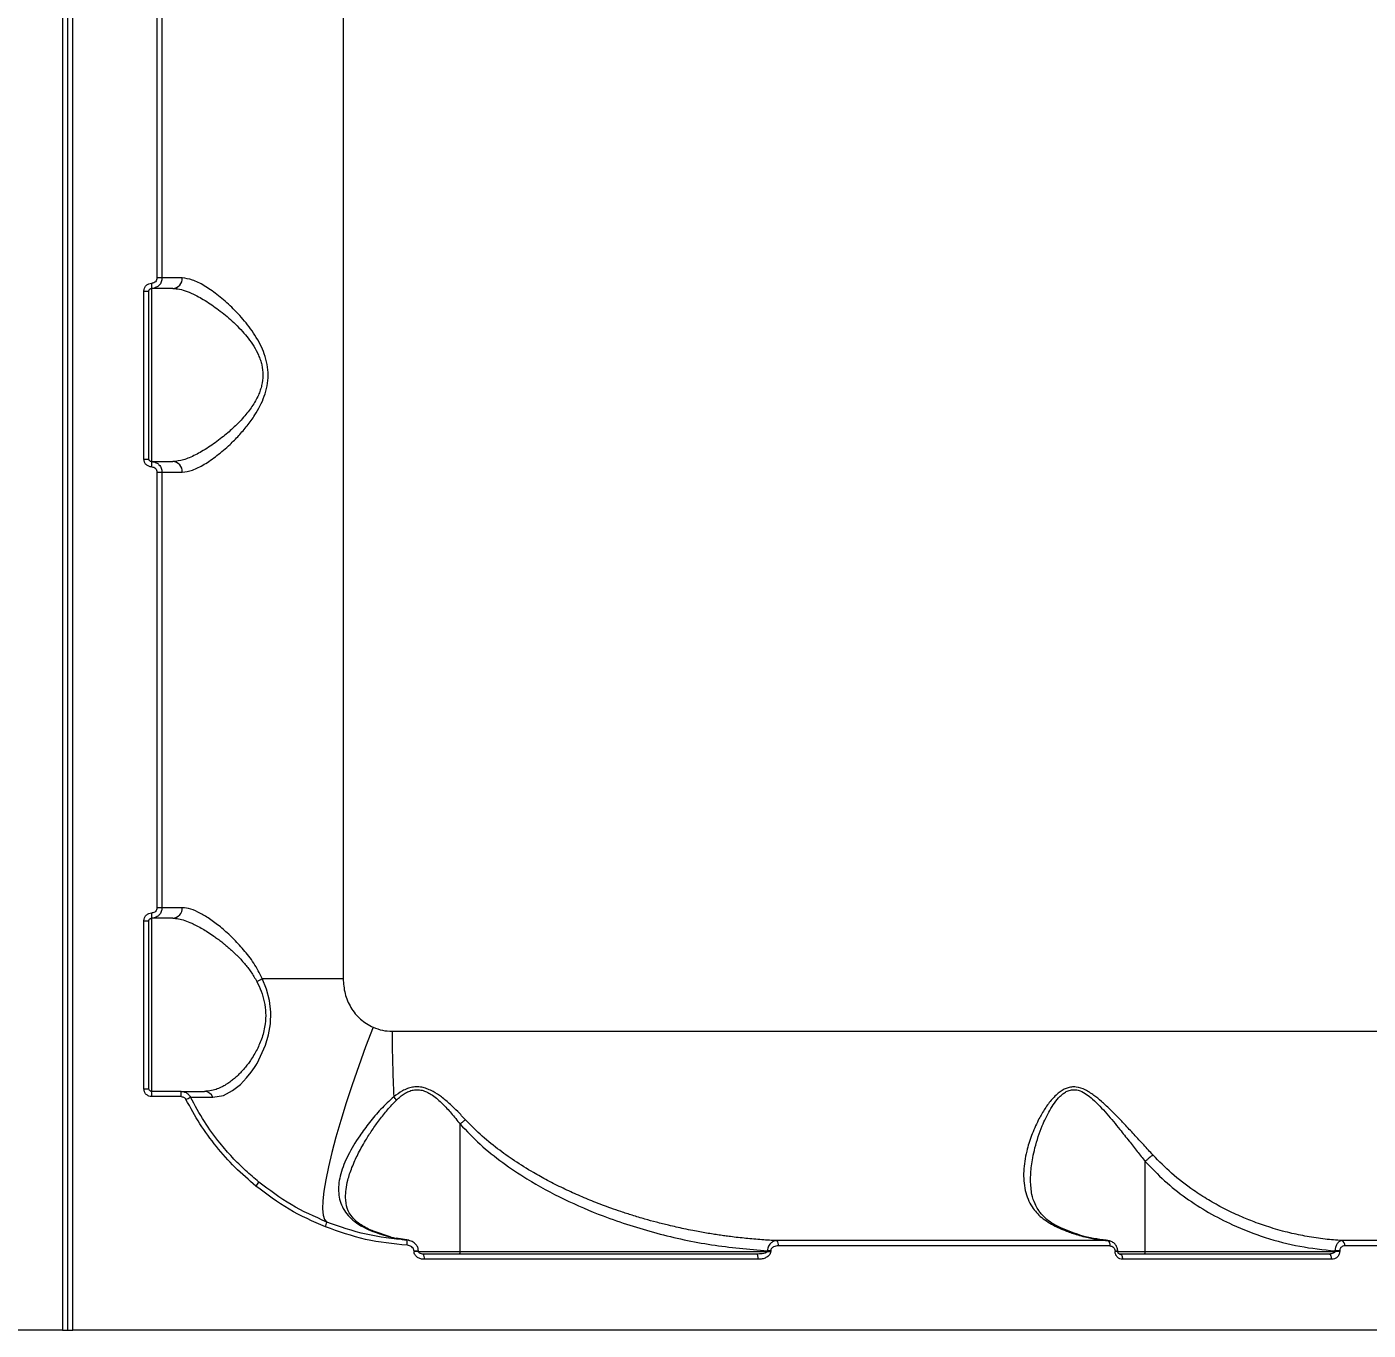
# Model space of a CAD drawing. Header units: millimetres. Extents: x -8045 to 6871, y -5915 to 5473.
# Drawn here: x -1934.6 to -1679, y -428.2 to -179.8 of the extents above; entities that cross this region are included whole.
import ezdxf

# ---------------------------------------------------------------- set-up
doc = ezdxf.new("R2010")
doc.units = ezdxf.units.MM
for name, color, linetype in [('DIKOM_ОБЪЕКТ', 7, 'Continuous'), ('DIKOM_РАЗМЕР_ЗОНА', 7, 'Continuous'), ('DIKOM_РАЗМЕР_ОБЪЕКТА', 7, 'Continuous')]:
    doc.layers.add(name, color=color, linetype=linetype)
doc.styles.add('style1', font='arial.ttf', dxfattribs={"width": 0.8})
doc.dimstyles.new('1-50', dxfattribs={"dimtxt": 300, "dimasz": 200, "dimexe": 100, "dimexo": 0, "dimgap": 100, "dimtad": 1, "dimtxsty": 'style1', "dimcen": 200, "dimclrd": 7, "dimclre": 7, "dimclrt": 7, "dimadec": 1, "dimazin": 2, "dimtfac": 1, "dimtmove": 0, "dimatfit": 2, "dimfxl": 0, "dimlwd": 25, "dimlwe": 18, "dimarcsym": 0})

# ---------------------------------------------------------------- blocks, each defined once
blk = doc.blocks.new('*D9')
at = {"layer": 'Defpoints', "color": 0, "linetype": 'Continuous', "transparency": 16777216}
for p in [(5663.54, -234.65), (-5019.6, -1388.73), (5663.54, -4701.47)]:
    blk.add_point(p, dxfattribs=at)
at = {"layer": 'DIKOM_РАЗМЕР_ОБЪЕКТА', "color": 7, "linetype": 'Continuous', "lineweight": 18, "transparency": 16777216}
for p, q in [((5663.54, -234.65), (5663.54, -4801.47)), ((-5019.6, -1388.73), (-5019.6, -4801.47))]:
    blk.add_line(p, q, dxfattribs=at)
at = {"layer": 'DIKOM_РАЗМЕР_ОБЪЕКТА', "color": 7, "linetype": 'Continuous', "lineweight": 25, "transparency": 16777216}
blk.add_line((-4819.6, -4701.47), (5463.54, -4701.47), dxfattribs=at)
at = {"layer": 'DIKOM_РАЗМЕР_ОБЪЕКТА', "color": 7, "linetype": 'Continuous', "transparency": 16777216}
for points in [[(-4819.6, -4668.14), (-4819.6, -4734.8), (-5019.6, -4701.47)], [(5463.54, -4668.14), (5463.54, -4734.8), (5663.54, -4701.47)]]:
    blk.add_solid(points, dxfattribs=at)
at = {"layer": 'DIKOM_РАЗМЕР_ОБЪЕКТА', "color": 7, "linetype": 'Continuous', "lineweight": 15, "transparency": 16777216, "insert": (-74.37, -4448.3), "char_height": 300, "attachment_point": 5, "style": 'style1'}
blk.add_mtext('10700', dxfattribs=at)
blk = doc.blocks.new('*D10')
at = {"layer": 'Defpoints', "color": 0, "linetype": 'Continuous', "transparency": 16777216}
for p in [(-1653.81, 3474.95), (-5616.46, -3083.4), (491.01, -3083.4)]:
    blk.add_point(p, dxfattribs=at)
at = {"layer": 'DIKOM_РАЗМЕР_ОБЪЕКТА', "color": 7, "linetype": 'Continuous', "lineweight": 18, "transparency": 16777216}
for p, q in [((-1653.81, 3474.95), (-5716.46, 3474.95)), ((491.01, -3083.4), (-5716.46, -3083.4))]:
    blk.add_line(p, q, dxfattribs=at)
at = {"layer": 'DIKOM_РАЗМЕР_ОБЪЕКТА', "color": 7, "linetype": 'Continuous', "lineweight": 25, "transparency": 16777216}
blk.add_line((-5616.46, 3274.95), (-5616.46, -2883.4), dxfattribs=at)
at = {"layer": 'DIKOM_РАЗМЕР_ОБЪЕКТА', "color": 7, "linetype": 'Continuous', "transparency": 16777216}
for points in [[(-5649.79, 3274.95), (-5583.12, 3274.95), (-5616.46, 3474.95)], [(-5649.79, -2883.4), (-5583.12, -2883.4), (-5616.46, -3083.4)]]:
    blk.add_solid(points, dxfattribs=at)
at = {"layer": 'DIKOM_РАЗМЕР_ОБЪЕКТА', "color": 7, "linetype": 'Continuous', "lineweight": 15, "transparency": 16777216, "insert": (-5869.63, -1326.86), "char_height": 300, "attachment_point": 5, "rotation": 90, "style": 'style1'}
blk.add_mtext('6550', dxfattribs=at)
blk = doc.blocks.new('*D11')
at = {"layer": 'Defpoints', "color": 0, "transparency": 16777216}
for p in [(6870.85, -184.65), (-7019.6, -1388.73), (-7019.6, -5814.65)]:
    blk.add_point(p, dxfattribs=at)
at = {"layer": 'DIKOM_РАЗМЕР_ЗОНА', "color": 7, "lineweight": 18, "transparency": 16777216}
for p, q in [((6870.85, -184.65), (6870.85, -5914.65)), ((-7019.6, -1388.73), (-7019.6, -5914.65))]:
    blk.add_line(p, q, dxfattribs=at)
at = {"layer": 'DIKOM_РАЗМЕР_ЗОНА', "color": 7, "lineweight": 25, "transparency": 16777216}
blk.add_line((6670.85, -5814.65), (-6819.6, -5814.65), dxfattribs=at)
at = {"layer": 'DIKOM_РАЗМЕР_ЗОНА', "color": 7, "transparency": 16777216}
for points in [[(-6819.6, -5781.31), (-6819.6, -5847.98), (-7019.6, -5814.65)], [(6670.85, -5781.31), (6670.85, -5847.98), (6870.85, -5814.65)]]:
    blk.add_solid(points, dxfattribs=at)
at = {"layer": 'DIKOM_РАЗМЕР_ЗОНА', "color": 7, "transparency": 16777216, "insert": (-74.37, -5561.37), "char_height": 300, "attachment_point": 5, "style": 'style1'}
blk.add_mtext('13900', dxfattribs=at)
blk = doc.blocks.new('*D12')
at = {"layer": 'Defpoints', "color": 0, "transparency": 16777216}
for p in [(-2189.61, 5472.65), (-7595.21, -5084.97), (-495.58, -5084.97)]:
    blk.add_point(p, dxfattribs=at)
at = {"layer": 'DIKOM_РАЗМЕР_ЗОНА', "color": 7, "lineweight": 18, "transparency": 16777216}
for p, q in [((-2189.61, 5472.65), (-7695.21, 5472.65)), ((-495.58, -5084.97), (-7695.21, -5084.97))]:
    blk.add_line(p, q, dxfattribs=at)
at = {"layer": 'DIKOM_РАЗМЕР_ЗОНА', "color": 7, "lineweight": 25, "transparency": 16777216}
blk.add_line((-7595.21, 5272.65), (-7595.21, -4884.97), dxfattribs=at)
at = {"layer": 'DIKOM_РАЗМЕР_ЗОНА', "color": 7, "transparency": 16777216}
for points in [[(-7628.55, 5272.65), (-7561.88, 5272.65), (-7595.21, 5472.65)], [(-7628.55, -4884.97), (-7561.88, -4884.97), (-7595.21, -5084.97)]]:
    blk.add_solid(points, dxfattribs=at)
at = {"layer": 'DIKOM_РАЗМЕР_ЗОНА', "color": 7, "transparency": 16777216, "insert": (-7848.38, -1452.59), "char_height": 300, "attachment_point": 5, "rotation": 90, "style": 'style1'}
blk.add_mtext('10550', dxfattribs=at)

msp = doc.modelspace()

# ---------------------------------------------------------------- linework, layer by layer
at = {"layer": 'DIKOM_ОБЪЕКТ', "color": 7, "linetype": 'Continuous', "lineweight": 15}
for p, q in [((-1927.815, 55.843), (-1927.815, -428.157)), ((-1926.813, 55.843), (-1926.813, -428.157)), ((-1925.811, -428.157), (-1925.811, 55.843)), ((-1874.311, -11.157), (-1874.311, -361.157)), ((-1909.772, -227.657), (-1909.772, -144.657)), ((-1908.813, -227.657), (-1908.813, -144.657)), ((-1910.813, -229.657), (-1910.813, -262.657)), ((-1908.813, -227.657), (-1909.772, -227.657)), ((-1904.955, -227.657), (-1908.813, -227.657)), ((-1912.278, -262.157), (-1912.278, -230.157)), ((-1912.278, -230.157), (-1911.313, -230.157)), ((-1911.313, -262.157), (-1911.313, -230.157)), ((-1912.278, -262.157), (-1911.313, -262.157)), ((-1909.772, -347.657), (-1909.772, -264.657)), ((-1909.772, -264.657), (-1908.813, -264.657)), ((-1908.813, -264.657), (-1904.955, -264.657)), ((-1908.813, -347.657), (-1908.813, -264.657)), ((-1912.278, -382.157), (-1912.278, -350.157)), ((-1912.278, -350.157), (-1911.313, -350.157)), ((-1911.313, -382.157), (-1911.313, -350.157)), ((-1910.813, -349.657), (-1910.813, -382.657)), ((-1908.813, -347.657), (-1909.772, -347.657)), ((-1904.955, -347.657), (-1908.813, -347.657)), ((-1889.719, -361.157), (-1874.311, -361.157)), ((-1864.965, -371.207), (-1544.813, -371.207)), ((-1912.278, -382.157), (-1911.313, -382.157)), ((-1905.2, -382.657), (-1910.813, -382.657)), ((-1905.148, -383.657), (-1910.775, -383.657)), ((-1852.001, -413.157), (-1852.001, -388.909)), ((-1721.46, -395.997), (-1721.459, -395.994)), ((-1721.46, -413.157), (-1721.46, -395.997)), ((-1868.694, -409.271), (-1869.07, -409.171)), ((-1865.143, -410.418), (-1868.733, -409.232)), ((-1861.765, -411.021), (-1864.176, -410.607)), ((-1861.751, -411.094), (-1862.182, -410.996)), ((-1728.618, -411.1), (-1791.657, -411.1)), ((-1728.618, -411.1), (-1728.232, -411.189)), ((-1618.146, -411.1), (-1683.977, -411.1)), ((-1860.794, -413.07), (-1860.794, -413.157)), ((-1860.794, -413.07), (-1859.951, -413.07)), ((-1859.951, -413.157), (-1860.794, -413.157)), ((-1859.951, -413.157), (-1859.951, -413.07)), ((-1859.951, -413.157), (-1852.001, -413.157)), ((-1852.001, -413.157), (-1793.471, -413.157)), ((-1793.471, -413.035), (-1793.471, -413.157)), ((-1792.832, -413.035), (-1793.471, -413.035)), ((-1793.471, -413.157), (-1792.832, -413.157)), ((-1792.832, -413.035), (-1792.832, -413.157)), ((-1728.18, -412.097), (-1791.358, -412.097)), ((-1727.207, -413.124), (-1727.207, -413.157)), ((-1726.683, -413.124), (-1727.207, -413.124)), ((-1726.683, -413.157), (-1727.207, -413.157)), ((-1726.683, -413.157), (-1726.683, -413.124)), ((-1726.683, -413.157), (-1721.46, -413.157)), ((-1721.46, -413.157), (-1685.306, -413.157)), ((-1685.306, -413.054), (-1685.306, -413.157)), ((-1684.406, -413.054), (-1685.306, -413.054)), ((-1684.406, -413.157), (-1685.306, -413.157)), ((-1684.406, -413.054), (-1684.406, -413.157)), ((-1617.463, -412.097), (-1683.44, -412.097)), ((-1795.199, -414.657), (-1858.838, -414.657)), ((-1685.928, -414.657), (-1725.791, -414.657)), ((-1927.815, -428.157), (-2346.813, -428.157)), ((-1927.815, -428.157), (-1927.313, -428.157)), ((-1927.313, -428.157), (-1926.813, -428.157)), ((-1926.813, -428.157), (-1926.313, -428.157)), ((-1926.313, -428.157), (-1925.811, -428.157)), ((-1506.813, -428.157), (-1925.811, -428.157))]:
    msp.add_line(p, q, dxfattribs=at)
at = {"layer": 'DIKOM_ОБЪЕКТ', "color": 7, "linetype": 'Continuous', "lineweight": 15, "flags": 128}
for points in [[(-1899.125, -383.782), (-1897.121, -383.415), (-1895.368, -382.511), (-1893.879, -381.331), (-1892.693, -380.103), (-1891.8, -378.986), (-1891.181, -378.095), (-1890.818, -377.519), (-1890.727, -377.368), (-1890.704, -377.329), (-1890.698, -377.318), (-1890.696, -377.315), (-1890.696, -377.314), (-1890.696, -377.314), (-1890.695, -377.314), (-1890.695, -377.314), (-1890.695, -377.314), (-1890.695, -377.314), (-1890.695, -377.314), (-1889.079, -373.874), (-1888.497, -371.892), (-1888.149, -369.775), (-1888.095, -367.568), (-1888.361, -365.355), (-1888.924, -363.197), (-1889.719, -361.157)], [(-1868.607, -370.448), (-1870.014, -374.142), (-1871.346, -377.799), (-1872.591, -381.384), (-1873.737, -384.86), (-1874.772, -388.195), (-1875.686, -391.354), (-1876.47, -394.307), (-1877.116, -397.024), (-1877.618, -399.479), (-1877.971, -401.648), (-1878.171, -403.508), (-1878.216, -405.042), (-1878.107, -406.234), (-1877.844, -407.073), (-1877.429, -407.551)], [(-1728.618, -411.1), (-1728.531, -411.131), (-1728.448, -411.196), (-1728.372, -411.292), (-1728.306, -411.417), (-1728.252, -411.565), (-1728.213, -411.732), (-1728.188, -411.911), (-1728.18, -412.097)], [(-1795.199, -414.657), (-1795.205, -414.462), (-1795.223, -414.275), (-1795.252, -414.102), (-1795.291, -413.95), (-1795.338, -413.826), (-1795.392, -413.733), (-1795.451, -413.677), (-1795.512, -413.657)], [(-1726.27, -413.657), (-1726.176, -413.677), (-1726.087, -413.733), (-1726.004, -413.826), (-1725.931, -413.95), (-1725.872, -414.102), (-1725.828, -414.275), (-1725.8, -414.462), (-1725.791, -414.657)], [(-1685.928, -414.657), (-1685.939, -414.462), (-1685.971, -414.275), (-1686.024, -414.102), (-1686.096, -413.95), (-1686.183, -413.826), (-1686.282, -413.733), (-1686.389, -413.677), (-1686.501, -413.657)]]:
    msp.add_lwpolyline(points, dxfattribs=at)
at = {"layer": 'DIKOM_ОБЪЕКТ', "color": 7, "linetype": 'Continuous', "lineweight": 15}
for centre, radius, start, end in [((-1917.354, -228.906), 6.584, 353.45018, 2.16699), ((-1906.864, -227.749), 1.911, 273.04464, 2.75314), ((-1917.354, -263.408), 6.584, 357.8329, 6.54994), ((-1906.864, -264.566), 1.911, 357.24673, 86.95549), ((-1917.354, -348.906), 6.584, 353.45006, 2.1671), ((-1906.864, -347.749), 1.911, 273.04451, 2.75327), ((-1893.667, -354.803), 7.481, 292.83177, 301.85443), ((-1628.648, -371.33), 236.317, 179.97034, 182.99696), ((-1917.354, -383.408), 6.584, 357.83286, 6.55004), ((-1910.036, -383.408), 4.894, 357.08378, 8.826), ((-1900.767, -384.418), 1.761, 21.14366, 88.16751), ((-1908.417, -375.48), 9.667, 295.50616, 301.15267), ((-1869.091, -387.87), 6.108, 35.66704, 43.25254), ((-1893.522, -398.303), 3.552, 317.1991, 332.54223), ((-1879.808, -407.394), 2.385, 332.9348, 356.21474), ((-1864.042, -411.646), 1.97, 349.909, 19.26721), ((-1792.498, -411.896), 1.157, 349.94846, 43.42647), ((-1684.357, -411.948), 0.928, 350.70563, 65.8969), ((-1860.504, -414.414), 1.684, 351.68086, 26.69677)]:
    msp.add_arc(centre, radius, start, end, dxfattribs=at)
for points, knots in [([(-1912.278, -230.157), (-1912.255, -229.96), (-1912.21, -229.566), (-1911.861, -229.07), (-1911.365, -228.725), (-1910.971, -228.68), (-1910.775, -228.657)], [0, 0, 0, 0, 0.2505396, 0.50019, 0.7499571, 1, 1, 1, 1]), ([(-1911.313, -230.157), (-1911.306, -230.093), (-1911.295, -229.995), (-1911.232, -229.879), (-1911.153, -229.782), (-1911.048, -229.709), (-1910.924, -229.665), (-1910.851, -229.66), (-1910.813, -229.657)], [0, 0, 0, 0, 0.2443368, 0.370954, 0.500074, 0.7197432, 0.8524596, 1, 1, 1, 1]), ([(-1908.813, -227.657), (-1908.84, -227.911), (-1908.882, -228.299), (-1909.132, -228.764), (-1909.435, -229.139), (-1909.84, -229.43), (-1910.331, -229.622), (-1910.644, -229.645), (-1910.813, -229.657)], [0, 0, 0, 0, 0.2414538, 0.3687373, 0.500034, 0.7010046, 0.838352, 1, 1, 1, 1]), ([(-1906.763, -229.657), (-1907.383, -229.657), (-1908.623, -229.657), (-1909.859, -229.657), (-1910.667, -229.657), (-1910.764, -229.657), (-1910.813, -229.657)], [0, 0, 0, 0, 0.2499994, 0.5000001, 0.7499852, 1, 1, 1, 1]), ([(-1909.772, -227.657), (-1909.788, -227.789), (-1909.819, -228.051), (-1910.05, -228.382), (-1910.381, -228.612), (-1910.644, -228.642), (-1910.775, -228.657)], [0, 0, 0, 0, 0.2507468, 0.5000964, 0.7499731, 1, 1, 1, 1]), ([(-1906.763, -229.657), (-1906.342, -229.688), (-1905.499, -229.749), (-1904.036, -230.21), (-1902.619, -230.835), (-1901.246, -231.575), (-1899.987, -232.347), (-1898.68, -233.241), (-1897.385, -234.218), (-1896.094, -235.289), (-1894.784, -236.489), (-1893.545, -237.769), (-1892.364, -239.168), (-1891.312, -240.658), (-1890.546, -242.071), (-1890.075, -243.277), (-1889.715, -244.533), (-1889.519, -246.177), (-1889.724, -247.82), (-1890.087, -249.072), (-1890.479, -250.066), (-1891.01, -251.109), (-1891.677, -252.179), (-1892.433, -253.216), (-1893.302, -254.262), (-1894.269, -255.302), (-1895.286, -256.292), (-1896.331, -257.224), (-1897.458, -258.151), (-1898.682, -259.074), (-1899.982, -259.964), (-1901.24, -260.737), (-1902.867, -261.61), (-1904.8, -262.445), (-1906.106, -262.586), (-1906.763, -262.657)], [0, 0, 0, 0, 0.0409985, 0.0823448, 0.1248919, 0.1544875, 0.1873414, 0.2186282, 0.2499812, 0.2811357, 0.3122194, 0.346076, 0.3748128, 0.4061545, 0.4376015, 0.4536466, 0.468866, 0.5004127, 0.5317495, 0.5469936, 0.5630759, 0.5835207, 0.6043673, 0.6257009, 0.648235, 0.6740337, 0.6998295, 0.7239131, 0.7504373, 0.7814571, 0.8125903, 0.8454679, 0.8750802, 0.937254, 1, 1, 1, 1]), ([(-1904.955, -264.657), (-1904.322, -264.576), (-1903.063, -264.414), (-1900.784, -263.248), (-1898.364, -261.587), (-1896.128, -259.674), (-1894.185, -257.722), (-1892.578, -255.858), (-1891.194, -253.941), (-1890.102, -252.057), (-1889.285, -250.191), (-1888.742, -248.231), (-1888.547, -246.172), (-1888.737, -244.111), (-1889.277, -242.148), (-1890.092, -240.276), (-1891.413, -237.992), (-1893.364, -235.451), (-1895.854, -232.875), (-1898.368, -230.724), (-1900.797, -229.058), (-1903.071, -227.898), (-1904.328, -227.738), (-1904.955, -227.657)], [0, 0, 0, 0, 0.0628388, 0.1250331, 0.1875524, 0.2496609, 0.2915504, 0.3336363, 0.3744965, 0.4070905, 0.4371937, 0.469233, 0.4998092, 0.5304202, 0.5624904, 0.5926582, 0.6253305, 0.6879394, 0.7501171, 0.8127566, 0.8751683, 0.9376726, 1, 1, 1, 1]), ([(-1910.775, -263.657), (-1910.972, -263.635), (-1911.365, -263.59), (-1911.862, -263.243), (-1912.21, -262.748), (-1912.256, -262.354), (-1912.278, -262.157)], [0, 0, 0, 0, 0.2505833, 0.500239, 0.7500288, 1, 1, 1, 1]), ([(-1910.813, -262.657), (-1910.851, -262.655), (-1910.925, -262.65), (-1911.048, -262.605), (-1911.154, -262.532), (-1911.232, -262.435), (-1911.295, -262.319), (-1911.306, -262.222), (-1911.313, -262.157)], [0, 0, 0, 0, 0.1476937, 0.2804352, 0.5003601, 0.6294312, 0.7558399, 1, 1, 1, 1]), ([(-1910.813, -262.657), (-1910.644, -262.67), (-1910.33, -262.693), (-1909.839, -262.885), (-1909.434, -263.176), (-1909.132, -263.551), (-1908.881, -264.016), (-1908.84, -264.404), (-1908.813, -264.657)], [0, 0, 0, 0, 0.1617665, 0.2992493, 0.5004073, 0.6315642, 0.7587437, 1, 1, 1, 1]), ([(-1910.813, -262.657), (-1910.764, -262.657), (-1910.667, -262.657), (-1909.859, -262.657), (-1908.623, -262.657), (-1907.383, -262.657), (-1906.763, -262.657)], [0, 0, 0, 0, 0.2499988, 0.4999997, 0.7499863, 1, 1, 1, 1]), ([(-1910.775, -263.657), (-1910.643, -263.673), (-1910.381, -263.704), (-1910.049, -263.933), (-1909.818, -264.264), (-1909.787, -264.526), (-1909.772, -264.657)], [0, 0, 0, 0, 0.2507872, 0.5001447, 0.7499515, 1, 1, 1, 1]), ([(-1912.278, -350.157), (-1912.255, -349.96), (-1912.21, -349.566), (-1911.861, -349.07), (-1911.365, -348.725), (-1910.971, -348.68), (-1910.775, -348.657)], [0, 0, 0, 0, 0.2505345, 0.500186, 0.749956, 1, 1, 1, 1]), ([(-1911.313, -350.157), (-1911.306, -350.093), (-1911.295, -349.995), (-1911.232, -349.879), (-1911.153, -349.782), (-1911.048, -349.709), (-1910.924, -349.665), (-1910.851, -349.66), (-1910.813, -349.657)], [0, 0, 0, 0, 0.2443297, 0.370948, 0.5000692, 0.7197457, 0.8524572, 1, 1, 1, 1]), ([(-1908.813, -347.657), (-1908.84, -347.911), (-1908.882, -348.299), (-1909.132, -348.764), (-1909.435, -349.139), (-1909.84, -349.43), (-1910.331, -349.622), (-1910.644, -349.645), (-1910.813, -349.657)], [0, 0, 0, 0, 0.2414559, 0.3687373, 0.5000339, 0.7010057, 0.8383521, 1, 1, 1, 1]), ([(-1906.763, -349.657), (-1907.383, -349.657), (-1908.623, -349.657), (-1909.859, -349.657), (-1910.667, -349.657), (-1910.764, -349.657), (-1910.813, -349.657)], [0, 0, 0, 0, 0.2499994, 0.5000001, 0.7499852, 1, 1, 1, 1]), ([(-1909.772, -347.657), (-1909.788, -347.789), (-1909.819, -348.051), (-1910.05, -348.382), (-1910.381, -348.612), (-1910.644, -348.642), (-1910.775, -348.657)], [0, 0, 0, 0, 0.2507468, 0.5000964, 0.7499731, 1, 1, 1, 1]), ([(-1906.763, -349.657), (-1906.406, -349.679), (-1905.691, -349.724), (-1904.474, -350.062), (-1903.293, -350.527), (-1902.155, -351.08), (-1901.129, -351.648), (-1900.044, -352.315), (-1899.214, -352.875), (-1898.596, -353.316), (-1898.229, -353.585), (-1897.71, -353.977), (-1897.24, -354.347), (-1896.887, -354.636), (-1896.603, -354.871), (-1896.185, -355.225), (-1895.608, -355.737), (-1895.062, -356.244), (-1894.224, -357.057), (-1893.138, -358.223), (-1891.819, -359.858), (-1891.119, -361.08), (-1890.765, -361.698)], [0, 0, 0, 0, 0.082271, 0.1650637, 0.2495173, 0.3099104, 0.3747595, 0.4330562, 0.4996564, 0.5177726, 0.5386959, 0.5624271, 0.6062499, 0.6187126, 0.6225811, 0.654689, 0.6901738, 0.7216979, 0.7492629, 0.8365985, 0.9173545, 1, 1, 1, 1]), ([(-1889.719, -361.157), (-1890.232, -360.155), (-1891.255, -358.153), (-1893.242, -355.636), (-1895.316, -353.408), (-1897.436, -351.495), (-1899.528, -349.893), (-1901.521, -348.668), (-1903.383, -347.828), (-1904.431, -347.714), (-1904.955, -347.657)], [0, 0, 0, 0, 0.1255209, 0.2508038, 0.375128, 0.5003533, 0.6252706, 0.7505251, 0.8751656, 1, 1, 1, 1]), ([(-1890.765, -361.698), (-1890.469, -362.318), (-1889.877, -363.56), (-1889.282, -365.59), (-1889.009, -367.694), (-1889.098, -369.549), (-1889.382, -371.105), (-1889.746, -372.387), (-1890.196, -373.573), (-1890.718, -374.688), (-1891.305, -375.752), (-1891.907, -376.693), (-1892.505, -377.518), (-1893.083, -378.242), (-1893.689, -378.924), (-1894.291, -379.536), (-1894.898, -380.092), (-1895.552, -380.631), (-1896.062, -380.999), (-1896.509, -381.293), (-1896.937, -381.556), (-1897.497, -381.854), (-1898.043, -382.098), (-1898.757, -382.366), (-1899.642, -382.605), (-1900.37, -382.641), (-1900.711, -382.657)], [0, 0, 0, 0, 0.0625919, 0.1252563, 0.1877386, 0.2503383, 0.291467, 0.333117, 0.3757585, 0.414039, 0.4555961, 0.5004947, 0.5326456, 0.567594, 0.6053476, 0.6396455, 0.6718571, 0.7087019, 0.750183, 0.7573548, 0.7833838, 0.8217004, 0.8507085, 0.8746425, 0.9413545, 1, 1, 1, 1]), ([(-1874.311, -361.157), (-1874.238, -362.12), (-1874.093, -364.047), (-1872.921, -366.719), (-1871.124, -369.035), (-1869.447, -369.976), (-1868.607, -370.448)], [0, 0, 0, 0, 0.2497469, 0.4995717, 0.7493087, 1, 1, 1, 1]), ([(-1868.607, -370.448), (-1868.021, -370.669), (-1866.845, -371.112), (-1865.593, -371.176), (-1864.965, -371.207)], [0, 0, 0, 0, 0.4987492, 1, 1, 1, 1]), ([(-1910.775, -383.657), (-1910.972, -383.635), (-1911.365, -383.59), (-1911.862, -383.243), (-1912.21, -382.748), (-1912.256, -382.354), (-1912.278, -382.157)], [0, 0, 0, 0, 0.2505824, 0.5002384, 0.7500285, 1, 1, 1, 1]), ([(-1910.813, -382.657), (-1910.851, -382.655), (-1910.925, -382.65), (-1911.048, -382.605), (-1911.154, -382.532), (-1911.232, -382.435), (-1911.295, -382.319), (-1911.306, -382.222), (-1911.313, -382.157)], [0, 0, 0, 0, 0.1476946, 0.2804368, 0.5003739, 0.6294457, 0.7558384, 1, 1, 1, 1]), ([(-1905.2, -382.657), (-1904.969, -382.68), (-1904.538, -382.723), (-1904.008, -383.024), (-1903.638, -383.372), (-1903.485, -383.635), (-1903.416, -383.753)], [0, 0, 0, 0, 0.3140406, 0.585461, 0.8141588, 1, 1, 1, 1]), ([(-1905.2, -382.657), (-1905.144, -382.657), (-1905.033, -382.657), (-1904.13, -382.657), (-1902.755, -382.657), (-1901.393, -382.657), (-1900.711, -382.657)], [0, 0, 0, 0, 0.2513001, 0.5017805, 0.7504717, 1, 1, 1, 1]), ([(-1851.001, -388.061), (-1851.483, -387.543), (-1852.406, -386.552), (-1853.919, -385.084), (-1855.462, -383.765), (-1856.908, -382.788), (-1858.102, -382.214), (-1859.093, -381.899), (-1860.105, -381.769), (-1861.115, -381.848), (-1862.09, -382.122), (-1863.312, -382.681), (-1864.114, -383.287), (-1864.642, -383.685)], [0, 0, 0, 0, 0.1304985, 0.2497661, 0.3846676, 0.4986181, 0.5640262, 0.6239297, 0.6867557, 0.7491322, 0.8092853, 0.8746345, 1, 1, 1, 1]), ([(-1864.129, -384.309), (-1863.887, -384.086), (-1863.432, -383.665), (-1862.661, -383.101), (-1861.85, -382.657), (-1860.943, -382.364), (-1859.992, -382.297), (-1859.049, -382.476), (-1858.144, -382.855), (-1856.865, -383.633), (-1855.36, -384.973), (-1853.627, -386.866), (-1852.564, -388.201), (-1852.001, -388.909)], [0, 0, 0, 0, 0.0665705, 0.1254887, 0.1916199, 0.2509352, 0.3132609, 0.3768273, 0.435706, 0.5020338, 0.6648081, 0.8223204, 1, 1, 1, 1]), ([(-1719.957, -394.815), (-1720.553, -394.164), (-1721.753, -392.856), (-1723.571, -390.879), (-1725.27, -389.054), (-1726.815, -387.435), (-1728.271, -385.972), (-1729.718, -384.614), (-1731.008, -383.55), (-1732.046, -382.835), (-1733.163, -382.2), (-1734.343, -381.796), (-1735.527, -381.792), (-1736.36, -381.985), (-1737.142, -382.345), (-1738.208, -383.061), (-1739.461, -384.347), (-1740.756, -386.175), (-1742.033, -388.448), (-1743.185, -391.091), (-1744, -393.718), (-1744.454, -395.982), (-1744.65, -397.874), (-1744.634, -399.735), (-1744.375, -401.517), (-1743.847, -403.183), (-1743.109, -404.585), (-1742.212, -405.748), (-1740.889, -407.06), (-1739.528, -407.828), (-1738.615, -408.342)], [0, 0, 0, 0, 0.0416428, 0.0836953, 0.1249722, 0.157243, 0.1874071, 0.2209068, 0.250003, 0.2664919, 0.2814928, 0.3129012, 0.3284367, 0.3443891, 0.3594585, 0.3759664, 0.4155688, 0.4583097, 0.5008138, 0.5629662, 0.6254339, 0.6670863, 0.7086472, 0.7497638, 0.7931948, 0.8346789, 0.8745598, 0.9062596, 0.9371825, 1, 1, 1, 1]), ([(-1743.31, -399.684), (-1743.303, -399.213), (-1743.288, -398.285), (-1743.139, -396.822), (-1742.886, -395.211), (-1742.47, -393.339), (-1741.874, -391.308), (-1741.171, -389.403), (-1740.436, -387.736), (-1739.672, -386.267), (-1738.781, -384.849), (-1737.882, -383.746), (-1737.036, -383.015), (-1736.316, -382.579), (-1735.529, -382.328), (-1734.679, -382.317), (-1733.692, -382.585), (-1732.607, -383.199), (-1731.361, -384.209), (-1730.091, -385.47), (-1728.788, -386.919), (-1727.525, -388.41), (-1726.11, -390.146), (-1724.593, -392.043), (-1722.983, -394.076), (-1721.964, -395.362), (-1721.46, -395.997)], [0, 0, 0, 0, 0.0425797, 0.0839852, 0.1290601, 0.1829696, 0.2450169, 0.3027624, 0.34597, 0.3892278, 0.4327481, 0.4766705, 0.5000148, 0.5206257, 0.5430945, 0.5645771, 0.5854138, 0.618322, 0.6521502, 0.6955848, 0.739227, 0.7827324, 0.8260886, 0.8885643, 0.9449031, 1, 1, 1, 1]), ([(-1905.148, -383.657), (-1905.056, -383.665), (-1904.872, -383.68), (-1904.618, -383.796), (-1904.398, -383.969), (-1904.302, -384.126), (-1904.254, -384.205)], [0, 0, 0, 0, 0.2509281, 0.5003539, 0.7503102, 1, 1, 1, 1]), ([(-1890.916, -400.716), (-1892.268, -399.55), (-1894.973, -397.217), (-1898.524, -393.201), (-1901.697, -388.891), (-1903.402, -385.767), (-1904.254, -384.205)], [0, 0, 0, 0, 0.2507116, 0.5013209, 0.7506731, 1, 1, 1, 1]), ([(-1903.416, -383.753), (-1903.362, -383.754), (-1903.256, -383.757), (-1902.392, -383.763), (-1901.079, -383.771), (-1899.777, -383.778), (-1899.125, -383.782)], [0, 0, 0, 0, 0.2512208, 0.5016612, 0.7500703, 1, 1, 1, 1]), ([(-1890.37, -399.941), (-1891.236, -399.207), (-1892.992, -397.72), (-1895.458, -395.233), (-1898.113, -392.166), (-1900.888, -388.383), (-1902.558, -385.324), (-1903.416, -383.753)], [0, 0, 0, 0, 0.1627793, 0.3298997, 0.5013864, 0.7440103, 1, 1, 1, 1]), ([(-1864.642, -383.685), (-1865.495, -384.471), (-1867.194, -386.036), (-1869.316, -388.577), (-1871.49, -391.514), (-1873.477, -394.833), (-1874.913, -398.396), (-1875.375, -401.726), (-1874.789, -404.229), (-1873.666, -406.01), (-1872.481, -407.216), (-1870.98, -408.295), (-1869.709, -408.878), (-1869.07, -409.171)], [0, 0, 0, 0, 0.0841779, 0.1676374, 0.2513605, 0.3757528, 0.500681, 0.6249774, 0.7497138, 0.8123455, 0.8748877, 0.9370422, 1, 1, 1, 1]), ([(-1873.845, -402.902), (-1873.829, -402.397), (-1873.795, -401.315), (-1873.481, -399.797), (-1873.072, -398.382), (-1872.627, -397.142), (-1872.104, -395.903), (-1871.506, -394.65), (-1870.831, -393.368), (-1869.936, -391.82), (-1868.803, -390.04), (-1867.41, -388.083), (-1865.892, -386.136), (-1864.717, -384.919), (-1864.129, -384.309)], [0, 0, 0, 0, 0.0902304, 0.1932127, 0.2577932, 0.3251426, 0.3952773, 0.4567068, 0.5237235, 0.5963379, 0.6975496, 0.7983199, 0.8988892, 1, 1, 1, 1]), ([(-1851.001, -388.061), (-1851.171, -388.189), (-1851.512, -388.444), (-1851.836, -388.749), (-1851.999, -388.901)], [0, 0, 0, 0, 0.5000021, 1, 1, 1, 1]), ([(-1791.657, -411.1), (-1792.609, -411.05), (-1794.573, -410.945), (-1797.525, -410.686), (-1799.871, -410.419), (-1801.575, -410.192), (-1802.68, -410.035), (-1803.843, -409.856), (-1805.064, -409.655), (-1806.342, -409.43), (-1807.78, -409.158), (-1809.77, -408.754), (-1812.087, -408.232), (-1814.573, -407.607), (-1816.882, -406.974), (-1819.136, -406.301), (-1821.293, -405.604), (-1823.738, -404.757), (-1826.446, -403.736), (-1829.484, -402.47), (-1832.43, -401.121), (-1835.292, -399.677), (-1838.4, -397.952), (-1841.595, -395.969), (-1844.994, -393.546), (-1848.146, -390.976), (-1850.079, -389.002), (-1851.001, -388.061)], [0, 0, 0, 0, 0.0442379, 0.0913223, 0.1375178, 0.153825, 0.1710777, 0.1892724, 0.208406, 0.2284739, 0.2494725, 0.276245, 0.3225891, 0.3595196, 0.3949581, 0.433421, 0.4683437, 0.4997477, 0.5530181, 0.6019454, 0.6515441, 0.7022944, 0.7494168, 0.814847, 0.8746811, 0.940271, 1, 1, 1, 1]), ([(-1852.001, -388.909), (-1852.001, -388.908), (-1852.001, -388.906), (-1852, -388.903), (-1851.999, -388.902), (-1851.999, -388.901)], [0, 0, 0, 0, 0.5408665, 0.7761239, 1, 1, 1, 1]), ([(-1851.999, -388.901), (-1850.754, -390.21), (-1848.234, -392.862), (-1843.927, -396.276), (-1838.62, -399.841), (-1832.232, -403.3), (-1823.971, -406.842), (-1814.586, -409.821), (-1804.114, -412.1), (-1797.022, -412.723), (-1793.471, -413.035)], [0, 0, 0, 0, 0.0820573, 0.1662043, 0.251146, 0.3759817, 0.5012259, 0.6675571, 0.833531, 1, 1, 1, 1]), ([(-1719.957, -394.815), (-1720.069, -394.881), (-1720.297, -395.017), (-1720.691, -395.308), (-1721.092, -395.641), (-1721.338, -395.878), (-1721.459, -395.994)], [0, 0, 0, 0, 0.245778, 0.4999738, 0.7542253, 1, 1, 1, 1]), ([(-1721.459, -395.994), (-1720.256, -397.253), (-1717.851, -399.772), (-1713.767, -402.992), (-1709.433, -405.793), (-1704.384, -408.39), (-1698.585, -410.615), (-1692.035, -412.33), (-1687.55, -412.812), (-1685.306, -413.054)], [0, 0, 0, 0, 0.1253855, 0.2507559, 0.3765195, 0.5015063, 0.6662479, 0.8329595, 1, 1, 1, 1]), ([(-1683.977, -411.1), (-1685.041, -411.018), (-1687.268, -410.845), (-1690.583, -410.342), (-1694.046, -409.619), (-1697.403, -408.696), (-1700.553, -407.614), (-1703.541, -406.399), (-1706.465, -405.008), (-1709.426, -403.362), (-1712.799, -401.182), (-1716.404, -398.428), (-1718.81, -395.981), (-1719.957, -394.815)], [0, 0, 0, 0, 0.079828, 0.1672414, 0.2505749, 0.3441637, 0.4268397, 0.4986881, 0.5839418, 0.667125, 0.7493241, 0.8805268, 1, 1, 1, 1]), ([(-1877.685, -408.479), (-1880.034, -407.438), (-1884.733, -405.356), (-1888.855, -402.263), (-1890.916, -400.716)], [0, 0, 0, 0, 0.5000003, 1, 1, 1, 1]), ([(-1877.429, -407.551), (-1879.727, -406.53), (-1884.324, -404.488), (-1888.355, -401.457), (-1890.37, -399.941)], [0, 0, 0, 0, 0.5000078, 1, 1, 1, 1]), ([(-1738.053, -408.394), (-1738.588, -408.111), (-1739.614, -407.569), (-1740.675, -406.667), (-1741.396, -405.871), (-1741.984, -405.048), (-1742.577, -403.94), (-1743.175, -402.162), (-1743.263, -400.551), (-1743.313, -399.631)], [0, 0, 0, 0, 0.142807, 0.2739141, 0.3735073, 0.4456385, 0.5720944, 0.7556558, 1, 1, 1, 1]), ([(-1868.504, -409.326), (-1869.355, -408.933), (-1871.066, -408.144), (-1872.657, -406.665), (-1873.672, -404.979), (-1873.793, -403.587), (-1873.854, -402.88)], [0, 0, 0, 0, 0.2433764, 0.4889948, 0.7405846, 1, 1, 1, 1]), ([(-1862.102, -411.991), (-1864.763, -411.714), (-1870.083, -411.159), (-1875.151, -409.372), (-1877.685, -408.479)], [0, 0, 0, 0, 0.5000012, 1, 1, 1, 1]), ([(-1862.182, -410.996), (-1864.786, -410.724), (-1869.992, -410.18), (-1874.95, -408.427), (-1877.429, -407.551)], [0, 0, 0, 0, 0.5000416, 1, 1, 1, 1]), ([(-1738.088, -408.401), (-1738.093, -408.398), (-1738.168, -408.345), (-1738.347, -408.316), (-1738.528, -408.333), (-1738.615, -408.342)], [0, 0, 0, 0, 0.0350152, 0.534157, 1, 1, 1, 1]), ([(-1738.615, -408.342), (-1738.08, -408.586), (-1736.862, -409.141), (-1734.776, -409.895), (-1732.488, -410.521), (-1730.38, -410.916), (-1729.13, -411.047), (-1728.618, -411.1)], [0, 0, 0, 0, 0.1659241, 0.377375, 0.6331773, 0.8496452, 1, 1, 1, 1]), ([(-1728.264, -411.113), (-1729.891, -410.911), (-1733.268, -410.492), (-1736.481, -409.094), (-1738.147, -408.369)], [0, 0, 0, 0, 0.4816962, 1, 1, 1, 1]), ([(-1869.07, -409.171), (-1867.942, -409.591), (-1865.682, -410.433), (-1863.35, -410.808), (-1862.182, -410.996)], [0, 0, 0, 0, 0.4990517, 1, 1, 1, 1]), ([(-1859.951, -413.07), (-1859.966, -412.896), (-1860.003, -412.487), (-1860.345, -411.878), (-1860.959, -411.326), (-1861.498, -411.149), (-1861.782, -411.056)], [0, 0, 0, 0, 0.1777007, 0.418333, 0.6938418, 1, 1, 1, 1]), ([(-1791.657, -411.1), (-1791.846, -411.124), (-1792.233, -411.172), (-1792.694, -411.447), (-1793.027, -411.781), (-1793.251, -412.122), (-1793.425, -412.547), (-1793.455, -412.87), (-1793.471, -413.035)], [0, 0, 0, 0, 0.2194743, 0.4499711, 0.5741286, 0.7061852, 0.8490334, 1, 1, 1, 1]), ([(-1726.683, -413.124), (-1726.702, -412.912), (-1726.743, -412.474), (-1727.076, -411.868), (-1727.591, -411.369), (-1728.033, -411.222), (-1728.257, -411.146)], [0, 0, 0, 0, 0.2305278, 0.4766643, 0.733856, 1, 1, 1, 1]), ([(-1683.977, -411.1), (-1684.129, -411.128), (-1684.438, -411.184), (-1684.791, -411.517), (-1685.027, -411.892), (-1685.172, -412.239), (-1685.275, -412.633), (-1685.295, -412.913), (-1685.306, -413.054)], [0, 0, 0, 0, 0.2323499, 0.4741889, 0.6010974, 0.7316434, 0.864599, 1, 1, 1, 1]), ([(-1860.794, -413.07), (-1860.8, -412.994), (-1860.813, -412.837), (-1860.95, -412.552), (-1861.227, -412.27), (-1861.645, -412.056), (-1861.95, -412.013), (-1862.102, -411.991)], [0, 0, 0, 0, 0.1226488, 0.2511805, 0.5008125, 0.7501877, 1, 1, 1, 1]), ([(-1858.838, -414.657), (-1859.063, -414.64), (-1859.514, -414.606), (-1860.042, -414.365), (-1860.397, -414.08), (-1860.613, -413.811), (-1860.765, -413.5), (-1860.784, -413.27), (-1860.794, -413.157)], [0, 0, 0, 0, 0.2496877, 0.4988617, 0.6277102, 0.7494501, 0.8768553, 1, 1, 1, 1]), ([(-1858.97, -413.674), (-1859.111, -413.659), (-1859.377, -413.632), (-1859.674, -413.503), (-1859.842, -413.372), (-1859.909, -413.292), (-1859.937, -413.236), (-1859.951, -413.192), (-1859.951, -413.171), (-1859.951, -413.157)], [0, 0, 0, 0, 0.3451257, 0.6476907, 0.7693873, 0.8632789, 0.8998349, 0.932343, 1, 1, 1, 1]), ([(-1795.512, -413.657), (-1802.451, -413.657), (-1816.331, -413.657), (-1837.532, -413.657), (-1851.844, -413.657), (-1859, -413.657)], [0, 0, 0, 0, 0.3333157, 0.6666826, 1, 1, 1, 1]), ([(-1852.163, -413.657), (-1852.142, -413.65), (-1852.1, -413.635), (-1852.046, -413.519), (-1852.009, -413.354), (-1852.004, -413.223), (-1852.001, -413.157)], [0, 0, 0, 0, 0.2500365, 0.5000201, 0.7500165, 1, 1, 1, 1]), ([(-1793.471, -413.157), (-1793.472, -413.171), (-1793.475, -413.199), (-1793.507, -413.258), (-1793.635, -413.372), (-1793.955, -413.493), (-1794.602, -413.629), (-1795.148, -413.646), (-1795.512, -413.657)], [0, 0, 0, 0, 0.0184159, 0.0387682, 0.0899589, 0.2500419, 0.5003266, 1, 1, 1, 1]), ([(-1792.832, -413.157), (-1792.836, -413.223), (-1792.845, -413.357), (-1792.928, -413.611), (-1793.181, -414), (-1793.722, -414.37), (-1794.444, -414.614), (-1794.947, -414.643), (-1795.199, -414.657)], [0, 0, 0, 0, 0.0621173, 0.1260034, 0.2513309, 0.5007136, 0.7503461, 1, 1, 1, 1]), ([(-1791.358, -412.097), (-1791.515, -412.106), (-1791.828, -412.123), (-1792.21, -412.249), (-1792.486, -412.412), (-1792.666, -412.579), (-1792.805, -412.787), (-1792.823, -412.955), (-1792.832, -413.035)], [0, 0, 0, 0, 0.2485557, 0.4979657, 0.6298194, 0.7488736, 0.8790572, 1, 1, 1, 1]), ([(-1728.18, -412.097), (-1728.057, -412.112), (-1727.811, -412.141), (-1727.543, -412.332), (-1727.376, -412.537), (-1727.282, -412.717), (-1727.219, -412.916), (-1727.211, -413.055), (-1727.207, -413.124)], [0, 0, 0, 0, 0.2499298, 0.4991517, 0.6254066, 0.7495192, 0.8753962, 1, 1, 1, 1]), ([(-1725.791, -414.657), (-1725.97, -414.637), (-1726.328, -414.595), (-1726.72, -414.317), (-1726.963, -414.018), (-1727.1, -413.753), (-1727.191, -413.463), (-1727.202, -413.259), (-1727.207, -413.157)], [0, 0, 0, 0, 0.2500115, 0.4992033, 0.6251556, 0.7495201, 0.8750485, 1, 1, 1, 1]), ([(-1726.094, -413.728), (-1726.178, -413.716), (-1726.341, -413.692), (-1726.537, -413.556), (-1726.663, -413.371), (-1726.676, -413.228), (-1726.683, -413.157)], [0, 0, 0, 0, 0.2746166, 0.5302989, 0.7653898, 1, 1, 1, 1]), ([(-1686.501, -413.657), (-1692.957, -413.657), (-1705.868, -413.657), (-1719.469, -413.657), (-1726.27, -413.657)], [0, 0, 0, 0, 0.5000009, 1, 1, 1, 1]), ([(-1721.623, -413.657), (-1721.601, -413.65), (-1721.559, -413.635), (-1721.506, -413.519), (-1721.468, -413.354), (-1721.463, -413.223), (-1721.46, -413.157)], [0, 0, 0, 0, 0.2499964, 0.4999847, 0.7500135, 1, 1, 1, 1]), ([(-1685.306, -413.157), (-1685.308, -413.181), (-1685.314, -413.232), (-1685.372, -413.335), (-1685.535, -413.47), (-1685.923, -413.622), (-1686.27, -413.643), (-1686.501, -413.657)], [0, 0, 0, 0, 0.051573, 0.1084727, 0.2507225, 0.5004328, 1, 1, 1, 1]), ([(-1684.406, -413.157), (-1684.413, -413.267), (-1684.427, -413.488), (-1684.538, -413.793), (-1684.699, -414.062), (-1684.972, -414.353), (-1685.387, -414.604), (-1685.748, -414.64), (-1685.928, -414.657)], [0, 0, 0, 0, 0.1238435, 0.2506058, 0.3732681, 0.5015565, 0.7509934, 1, 1, 1, 1]), ([(-1683.44, -412.097), (-1683.555, -412.108), (-1683.783, -412.13), (-1684.048, -412.289), (-1684.222, -412.474), (-1684.324, -412.647), (-1684.394, -412.842), (-1684.402, -412.984), (-1684.406, -413.054)], [0, 0, 0, 0, 0.2487653, 0.4982686, 0.6262953, 0.7492521, 0.8753058, 1, 1, 1, 1])]:
    msp.add_open_spline(points, degree=3, knots=knots, dxfattribs=at)

# ---------------------------------------------------------------- dimensions: what is measured, and where the dimension line sits
at = {"layer": 'DIKOM_РАЗМЕР_ЗОНА'}
dim = msp.add_linear_dim(base=(-7595.212, -5084.969), p1=(-2189.606, 5472.652), p2=(-495.584, -5084.969), angle=90, text='10550', dimstyle='1-50', dxfattribs=at)
dim.commit()
dim.dimension.update_dxf_attribs({"geometry": '*D12', "text_midpoint": (-7595.212, -1452.593), "dimtype": 160})
dim = msp.add_linear_dim(base=(-7019.6, -5814.648), p1=(6870.851, -184.645), p2=(-7019.6, -1388.727), text='13900', dimstyle='1-50', dxfattribs=at)
dim.commit()
dim.dimension.update_dxf_attribs({"geometry": '*D11', "text_midpoint": (-74.375, -5814.648), "dimtype": 160})
at = {"layer": 'DIKOM_РАЗМЕР_ОБЪЕКТА', "color": 7, "linetype": 'Continuous', "lineweight": 15}
dim = msp.add_linear_dim(base=(-5616.456, -3083.398), p1=(-1653.813, 3474.95), p2=(491.015, -3083.398), angle=90, text='6550', dimstyle='1-50', dxfattribs=at)
dim.commit()
dim.dimension.update_dxf_attribs({"geometry": '*D10', "text_midpoint": (-5616.456, -1326.858), "dimtype": 160})
dim = msp.add_linear_dim(base=(5663.543, -4701.469), p1=(-5019.6, -1388.727), p2=(5663.543, -234.645), text='10700', dimstyle='1-50', dxfattribs=at)
dim.commit()
dim.dimension.update_dxf_attribs({"geometry": '*D9', "text_midpoint": (-74.375, -4701.469), "dimtype": 160})

doc.saveas('drawing.dxf')
